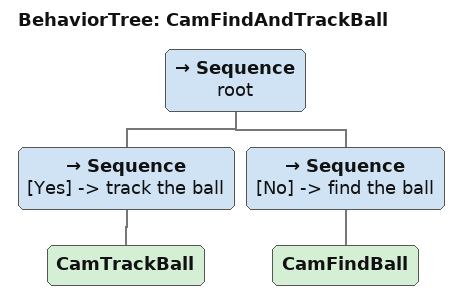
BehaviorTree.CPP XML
<root BTCPP_format="4" >
   <BehaviorTree ID="CamFindAndTrackBall">
      <Sequence name="root">
               <Sequence               name="[Yes] -> track the ball" >
                  <CamTrackBall/>
               </Sequence>
               <Sequence               name="[No] -> find the ball">
                  <CamFindBall/>
               </Sequence>
      </Sequence>
   </BehaviorTree>
</root>
